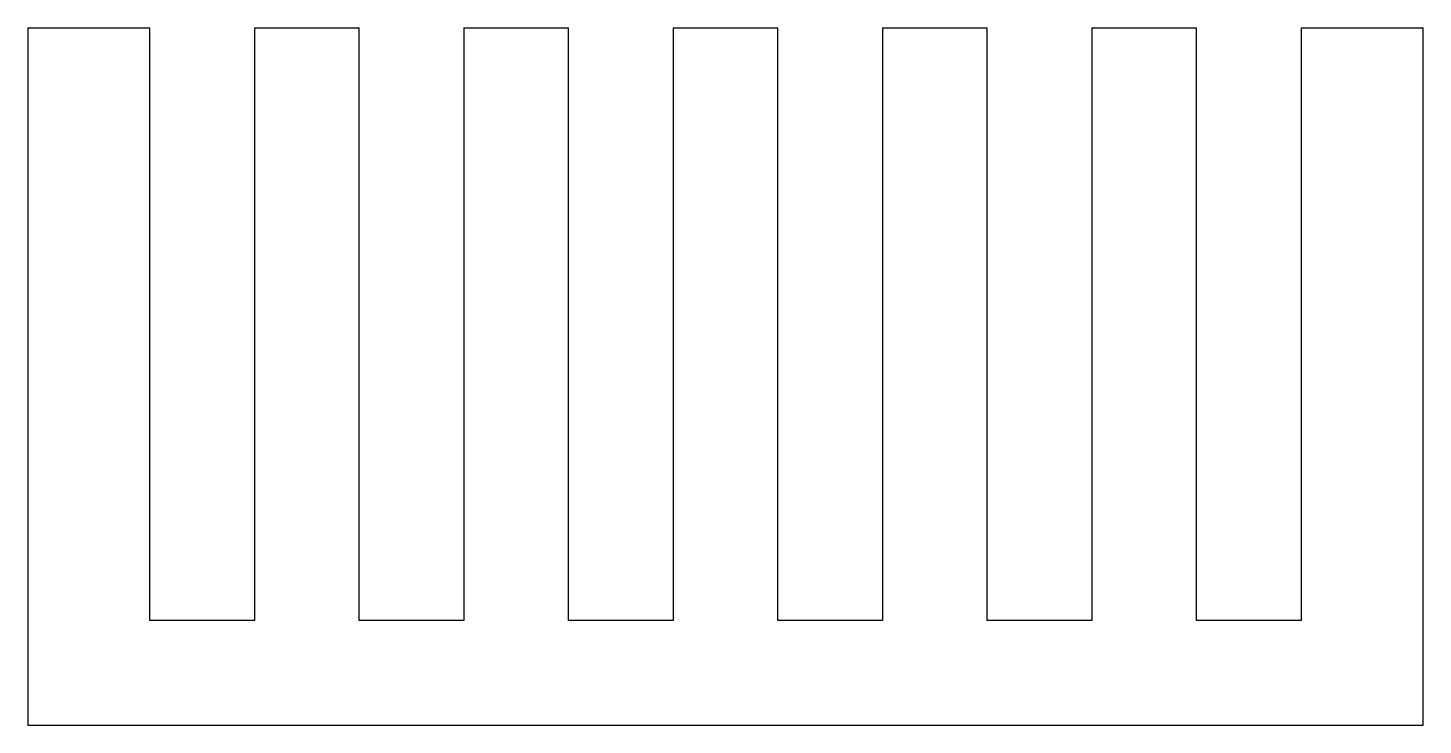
# Model space of a CAD drawing. Header units: millimetres. Extents: x 0 to 40, y 0 to 20.
import ezdxf

# ---------------------------------------------------------------- set-up
doc = ezdxf.new("R2010")
doc.units = ezdxf.units.MM
doc.layers.get('0').update_dxf_attribs({"lineweight": 25, "true_color": 0xffffff})

msp = doc.modelspace()

# ---------------------------------------------------------------- linework, layer by layer
for p, q in [((0, 20), (0, 0)), ((0, 20), (3.5, 20)), ((3.5, 3), (3.5, 20)), ((6.5, 20), (6.5, 3)), ((6.5, 20), (9.5, 20)), ((9.5, 3), (9.5, 20)), ((12.5, 20), (12.5, 3)), ((12.5, 20), (15.5, 20)), ((15.5, 3), (15.5, 20)), ((18.5, 20), (18.5, 3)), ((18.5, 20), (21.5, 20)), ((21.5, 3), (21.5, 20)), ((24.5, 20), (24.5, 3)), ((24.5, 20), (27.5, 20)), ((27.5, 3), (27.5, 20)), ((30.5, 20), (30.5, 3)), ((30.5, 20), (33.5, 20)), ((33.5, 3), (33.5, 20)), ((36.5, 20), (36.5, 3)), ((36.5, 20), (40, 20)), ((40, 0), (40, 20)), ((6.5, 3), (3.5, 3)), ((12.5, 3), (9.5, 3)), ((18.5, 3), (15.5, 3)), ((24.5, 3), (21.5, 3)), ((30.5, 3), (27.5, 3)), ((36.5, 3), (33.5, 3)), ((0, 0), (40, 0))]:
    msp.add_line(p, q)

doc.saveas('drawing.dxf')
